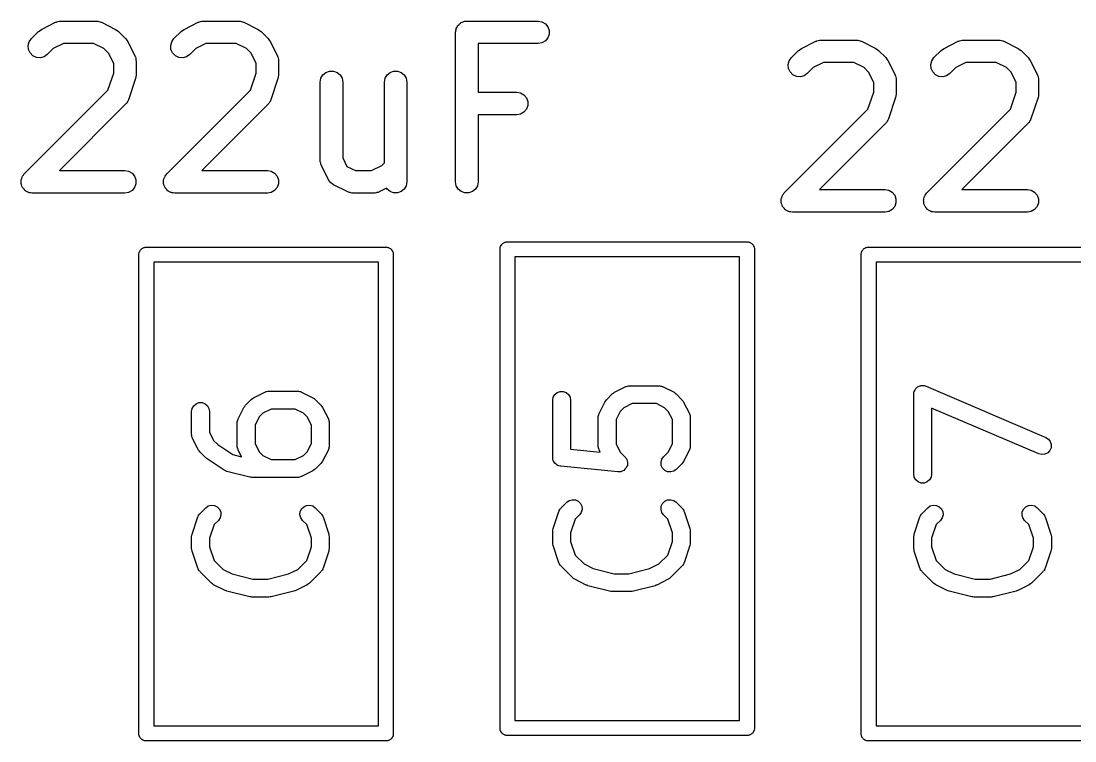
# Model space of a CAD drawing. Extents: x 51.7 to 146.1, y -97.1 to -36.3.
# Drawn here: x 116.73 to 123.77, y -75.69 to -70.88 of the extents above; entities that cross this region are included whole.
import ezdxf

# ---------------------------------------------------------------- set-up
doc = ezdxf.new("R2010")
doc.units = 0
doc.header["$MEASUREMENT"] = 0
doc.layers.add('BLACK', color=7, linetype='CONTINUOUS')

msp = doc.modelspace()

# ---------------------------------------------------------------- linework, layer by layer
at = {"layer": 'BLACK', "linetype": 'CONTINUOUS'}
for p, q in [((116.862, -70.9339), (116.957, -70.8863)), ((116.957, -70.8863), (116.962, -70.8851)), ((116.962, -70.8851), (116.965, -70.8829)), ((116.965, -70.8829), (116.974, -70.8814)), ((116.974, -70.8814), (116.982, -70.8789)), ((116.982, -70.8789), (116.987, -70.8791)), ((116.987, -70.8791), (116.991, -70.8784)), ((116.991, -70.8784), (117.229, -70.8784)), ((117.229, -70.8784), (117.233, -70.8791)), ((117.233, -70.8791), (117.238, -70.8789)), ((117.238, -70.8789), (117.246, -70.8814)), ((117.246, -70.8814), (117.255, -70.8829)), ((117.255, -70.8829), (117.258, -70.8851)), ((117.258, -70.8851), (117.263, -70.8863)), ((117.263, -70.8863), (117.358, -70.9339)), ((117.815, -70.9339), (117.91, -70.8863)), ((117.91, -70.8863), (117.914, -70.8851)), ((117.914, -70.8851), (117.918, -70.8829)), ((117.918, -70.8829), (117.926, -70.8814)), ((117.926, -70.8814), (117.935, -70.8789)), ((117.935, -70.8789), (117.939, -70.8791)), ((117.939, -70.8791), (117.943, -70.8784)), ((117.943, -70.8784), (118.181, -70.8784)), ((118.181, -70.8784), (118.186, -70.8791)), ((118.186, -70.8791), (118.19, -70.8789)), ((118.19, -70.8789), (118.198, -70.8814)), ((118.198, -70.8814), (118.207, -70.8829)), ((118.207, -70.8829), (118.211, -70.8851)), ((118.211, -70.8851), (118.215, -70.8863)), ((118.215, -70.8863), (118.31, -70.9339)), ((119.634, -70.9342), (119.635, -70.9277)), ((119.635, -70.9277), (119.638, -70.922)), ((119.638, -70.922), (119.64, -70.9159)), ((119.64, -70.9159), (119.645, -70.9109)), ((119.645, -70.9109), (119.648, -70.9052)), ((119.648, -70.9052), (119.653, -70.901)), ((119.653, -70.901), (119.657, -70.8959)), ((119.657, -70.8959), (119.663, -70.8926)), ((119.663, -70.8926), (119.668, -70.8884)), ((119.668, -70.8884), (119.674, -70.8862)), ((119.674, -70.8862), (119.68, -70.8829)), ((119.68, -70.8829), (119.686, -70.8818)), ((119.686, -70.8818), (119.692, -70.8795)), ((119.692, -70.8795), (119.699, -70.8795)), ((119.699, -70.8795), (119.705, -70.8784)), ((119.705, -70.8784), (120.181, -70.8784)), ((120.181, -70.8784), (120.207, -70.8829)), ((120.207, -70.8829), (120.23, -70.8959)), ((120.23, -70.8959), (120.246, -70.9159)), ((120.246, -70.9159), (120.255, -70.9404)), ((116.78, -71.0169), (116.795, -70.9956)), ((116.795, -70.9956), (116.843, -70.948)), ((116.843, -70.948), (116.853, -70.9411)), ((116.853, -70.9411), (116.862, -70.9339)), ((117.358, -70.9339), (117.368, -70.9411)), ((117.368, -70.9411), (117.377, -70.948)), ((117.377, -70.948), (117.425, -70.9956)), ((117.425, -70.9956), (117.432, -71.0054)), ((117.733, -71.0169), (117.747, -70.9956)), ((117.747, -70.9956), (117.795, -70.948)), ((117.795, -70.948), (117.805, -70.9411)), ((117.805, -70.9411), (117.815, -70.9339)), ((118.31, -70.9339), (118.32, -70.9411)), ((118.32, -70.9411), (118.33, -70.948)), ((118.33, -70.948), (118.377, -70.9956)), ((118.377, -70.9956), (118.384, -71.0054)), ((119.63, -70.9534), (119.631, -70.9469)), ((119.63, -71.9534), (119.63, -70.9534)), ((119.631, -70.9404), (119.634, -70.9342)), ((119.631, -70.9469), (119.631, -70.9404)), ((120.246, -70.9909), (120.23, -71.0108)), ((120.255, -70.9664), (120.246, -70.9909)), ((120.255, -70.9404), (120.255, -70.9664)), ((116.773, -71.0421), (116.78, -71.0169)), ((116.776, -71.068), (116.773, -71.0421)), ((116.787, -71.0916), (116.776, -71.068)), ((116.94, -71.0626), (116.901, -71.1017)), ((117.009, -71.0284), (116.94, -71.0626)), ((117.211, -71.0284), (117.009, -71.0284)), ((117.28, -71.0626), (117.211, -71.0284)), ((117.31, -71.093), (117.28, -71.0626)), ((117.432, -71.0054), (117.439, -71.0151)), ((117.439, -71.0151), (117.487, -71.1103)), ((117.726, -71.0421), (117.733, -71.0169)), ((117.728, -71.068), (117.726, -71.0421)), ((117.739, -71.0916), (117.728, -71.068)), ((117.893, -71.0626), (117.854, -71.1017)), ((117.961, -71.0284), (117.893, -71.0626)), ((118.164, -71.0284), (117.961, -71.0284)), ((118.232, -71.0626), (118.164, -71.0284)), ((118.263, -71.093), (118.232, -71.0626)), ((118.384, -71.0054), (118.391, -71.0151)), ((118.391, -71.0151), (118.439, -71.1103)), ((120.181, -71.0284), (119.78, -71.0284)), ((119.78, -71.0284), (119.78, -71.3546)), ((120.207, -71.0239), (120.181, -71.0284)), ((120.23, -71.0108), (120.207, -71.0239)), ((121.923, -71.075), (121.933, -71.0681)), ((121.933, -71.0681), (121.942, -71.0609)), ((121.942, -71.0609), (122.037, -71.0133)), ((122.037, -71.0133), (122.042, -71.0121)), ((122.042, -71.0121), (122.045, -71.0099)), ((122.045, -71.0099), (122.054, -71.0084)), ((122.054, -71.0084), (122.062, -71.0059)), ((122.062, -71.0059), (122.067, -71.0061)), ((122.067, -71.0061), (122.071, -71.0054)), ((122.071, -71.0054), (122.309, -71.0054)), ((122.309, -71.0054), (122.313, -71.0061)), ((122.313, -71.0061), (122.318, -71.0059)), ((122.318, -71.0059), (122.326, -71.0084)), ((122.326, -71.0084), (122.335, -71.0099)), ((122.335, -71.0099), (122.338, -71.0121)), ((122.338, -71.0121), (122.343, -71.0133)), ((122.343, -71.0133), (122.438, -71.0609)), ((122.438, -71.0609), (122.448, -71.0681)), ((122.448, -71.0681), (122.457, -71.075)), ((122.875, -71.075), (122.885, -71.0681)), ((122.885, -71.0681), (122.895, -71.0609)), ((122.895, -71.0609), (122.99, -71.0133)), ((122.99, -71.0133), (122.994, -71.0121)), ((122.994, -71.0121), (122.998, -71.0099)), ((122.998, -71.0099), (123.006, -71.0084)), ((123.006, -71.0084), (123.015, -71.0059)), ((123.015, -71.0059), (123.019, -71.0061)), ((123.019, -71.0061), (123.023, -71.0054)), ((123.023, -71.0054), (123.261, -71.0054)), ((123.261, -71.0054), (123.266, -71.0061)), ((123.266, -71.0061), (123.27, -71.0059)), ((123.27, -71.0059), (123.278, -71.0084)), ((123.278, -71.0084), (123.287, -71.0099)), ((123.287, -71.0099), (123.291, -71.0121)), ((123.291, -71.0121), (123.295, -71.0133)), ((123.295, -71.0133), (123.39, -71.0609)), ((123.39, -71.0609), (123.4, -71.0681)), ((123.4, -71.0681), (123.41, -71.075)), ((116.805, -71.1101), (116.787, -71.0916)), ((116.829, -71.1211), (116.805, -71.1101)), ((116.855, -71.1233), (116.829, -71.1211)), ((116.88, -71.1166), (116.855, -71.1233)), ((116.901, -71.1017), (116.88, -71.1166)), ((117.345, -71.1616), (117.31, -71.093)), ((117.487, -71.1103), (117.488, -71.1145)), ((117.488, -71.1145), (117.49, -71.1182)), ((117.49, -71.1182), (117.492, -71.1269)), ((117.492, -71.1269), (117.494, -71.1353)), ((117.494, -71.1353), (117.494, -71.1396)), ((117.758, -71.1101), (117.739, -71.0916)), ((117.781, -71.1211), (117.758, -71.1101)), ((117.807, -71.1233), (117.781, -71.1211)), ((117.832, -71.1166), (117.807, -71.1233)), ((117.854, -71.1017), (117.832, -71.1166)), ((118.297, -71.1616), (118.263, -71.093)), ((118.439, -71.1103), (118.44, -71.1145)), ((118.44, -71.1145), (118.442, -71.1182)), ((118.442, -71.1182), (118.444, -71.1269)), ((118.444, -71.1269), (118.446, -71.1353)), ((118.446, -71.1353), (118.446, -71.1396)), ((121.86, -71.1439), (121.875, -71.1226)), ((121.875, -71.1226), (121.923, -71.075)), ((122.457, -71.075), (122.505, -71.1226)), ((122.505, -71.1226), (122.512, -71.1324)), ((122.512, -71.1324), (122.519, -71.1421)), ((122.813, -71.1439), (122.827, -71.1226)), ((122.827, -71.1226), (122.875, -71.075)), ((123.41, -71.075), (123.457, -71.1226)), ((123.457, -71.1226), (123.464, -71.1324)), ((123.464, -71.1324), (123.471, -71.1421)), ((117.345, -71.2269), (117.345, -71.1616)), ((117.494, -71.1396), (117.495, -71.1439)), ((117.495, -71.1439), (117.495, -71.2391)), ((118.297, -71.2269), (118.297, -71.1616)), ((118.446, -71.1396), (118.447, -71.1439)), ((118.447, -71.1439), (118.447, -71.2391)), ((121.853, -71.1691), (121.86, -71.1439)), ((121.856, -71.195), (121.853, -71.1691)), ((121.867, -71.2186), (121.856, -71.195)), ((122.02, -71.1896), (121.981, -71.2287)), ((122.089, -71.1554), (122.02, -71.1896)), ((122.291, -71.1554), (122.089, -71.1554)), ((122.36, -71.1896), (122.291, -71.1554)), ((122.39, -71.22), (122.36, -71.1896)), ((122.519, -71.1421), (122.567, -71.2373)), ((122.806, -71.1691), (122.813, -71.1439)), ((122.808, -71.195), (122.806, -71.1691)), ((122.819, -71.2186), (122.808, -71.195)), ((122.973, -71.1896), (122.934, -71.2287)), ((123.041, -71.1554), (122.973, -71.1896)), ((123.244, -71.1554), (123.041, -71.1554)), ((123.312, -71.1896), (123.244, -71.1554)), ((123.343, -71.22), (123.312, -71.1896)), ((123.471, -71.1421), (123.519, -71.2373)), ((117.306, -71.3414), (117.345, -71.2269)), ((117.491, -71.2628), (117.443, -71.4057)), ((117.492, -71.2509), (117.491, -71.2628)), ((117.495, -71.2391), (117.492, -71.2509)), ((118.259, -71.3414), (118.297, -71.2269)), ((118.443, -71.2628), (118.395, -71.4057)), ((118.445, -71.2509), (118.443, -71.2628)), ((118.447, -71.2391), (118.445, -71.2509)), ((118.726, -71.2867), (118.73, -71.2611)), ((118.73, -71.2611), (118.743, -71.2385)), ((118.743, -71.2385), (118.763, -71.2218)), ((118.763, -71.2218), (118.787, -71.2129)), ((118.787, -71.2129), (118.814, -71.2129)), ((118.814, -71.2129), (118.838, -71.2218)), ((118.838, -71.2218), (118.858, -71.2385)), ((118.858, -71.2385), (118.871, -71.2611)), ((118.871, -71.2611), (118.876, -71.2867)), ((119.154, -71.2867), (119.159, -71.2611)), ((119.159, -71.2611), (119.172, -71.2385)), ((119.172, -71.2385), (119.192, -71.2218)), ((119.192, -71.2218), (119.216, -71.2129)), ((119.216, -71.2129), (119.242, -71.2129)), ((119.242, -71.2129), (119.267, -71.2218)), ((119.267, -71.2218), (119.287, -71.2385)), ((119.287, -71.2385), (119.3, -71.2611)), ((119.3, -71.2611), (119.304, -71.2867)), ((121.885, -71.2371), (121.867, -71.2186)), ((121.909, -71.2481), (121.885, -71.2371)), ((121.935, -71.2503), (121.909, -71.2481)), ((121.96, -71.2436), (121.935, -71.2503)), ((121.981, -71.2287), (121.96, -71.2436)), ((122.425, -71.2886), (122.39, -71.22)), ((122.567, -71.2373), (122.568, -71.2415)), ((122.568, -71.2415), (122.57, -71.2452)), ((122.57, -71.2452), (122.572, -71.2539)), ((122.572, -71.2539), (122.574, -71.2623)), ((122.574, -71.2623), (122.574, -71.2666)), ((122.574, -71.2666), (122.575, -71.2709)), ((122.575, -71.2709), (122.575, -71.3661)), ((122.838, -71.2371), (122.819, -71.2186)), ((122.861, -71.2481), (122.838, -71.2371)), ((122.887, -71.2503), (122.861, -71.2481)), ((122.912, -71.2436), (122.887, -71.2503)), ((122.934, -71.2287), (122.912, -71.2436)), ((123.377, -71.2886), (123.343, -71.22)), ((123.519, -71.2373), (123.52, -71.2415)), ((123.52, -71.2415), (123.522, -71.2452)), ((123.522, -71.2452), (123.524, -71.2539)), ((123.524, -71.2539), (123.526, -71.2623)), ((123.526, -71.2623), (123.526, -71.2666)), ((123.526, -71.2666), (123.527, -71.2709)), ((123.527, -71.2709), (123.527, -71.3661)), ((116.747, -71.9003), (117.306, -71.3414)), ((117.7, -71.9003), (118.259, -71.3414)), ((118.726, -71.8105), (118.726, -71.2867)), ((118.876, -71.2867), (118.876, -71.7928)), ((119.154, -71.8271), (119.154, -71.2867)), ((119.304, -71.2867), (119.304, -71.9534)), ((122.425, -71.3539), (122.425, -71.2886)), ((123.377, -71.3539), (123.377, -71.2886)), ((117.435, -71.4208), (117.431, -71.4286)), ((117.44, -71.4136), (117.435, -71.4208)), ((117.441, -71.4095), (117.44, -71.4136)), ((117.443, -71.4057), (117.441, -71.4095)), ((118.387, -71.4208), (118.383, -71.4286)), ((118.392, -71.4136), (118.387, -71.4208)), ((118.393, -71.4095), (118.392, -71.4136)), ((118.395, -71.4057), (118.393, -71.4095)), ((119.78, -71.3546), (120.039, -71.3546)), ((120.039, -71.3546), (120.064, -71.3591)), ((120.064, -71.3591), (120.087, -71.3721)), ((120.087, -71.3721), (120.104, -71.3921)), ((120.104, -71.3921), (120.112, -71.4165)), ((120.112, -71.4165), (120.112, -71.4426)), ((122.386, -71.4684), (122.425, -71.3539)), ((122.571, -71.3898), (122.523, -71.5327)), ((122.572, -71.3779), (122.571, -71.3898)), ((122.575, -71.3661), (122.572, -71.3779)), ((123.339, -71.4684), (123.377, -71.3539)), ((123.523, -71.3898), (123.475, -71.5327)), ((123.525, -71.3779), (123.523, -71.3898)), ((123.527, -71.3661), (123.525, -71.3779)), ((117.425, -71.435), (116.982, -71.8784)), ((117.427, -71.4314), (117.425, -71.435)), ((117.431, -71.4286), (117.427, -71.4314)), ((118.377, -71.435), (117.934, -71.8784)), ((118.38, -71.4314), (118.377, -71.435)), ((118.383, -71.4286), (118.38, -71.4314)), ((120.087, -71.487), (120.064, -71.5)), ((120.104, -71.4671), (120.087, -71.487)), ((120.112, -71.4426), (120.104, -71.4671)), ((121.827, -72.0273), (122.386, -71.4684)), ((122.78, -72.0273), (123.339, -71.4684)), ((120.039, -71.5046), (119.78, -71.5046)), ((119.78, -71.5046), (119.78, -71.9534)), ((120.064, -71.5), (120.039, -71.5046)), ((122.507, -71.5584), (122.505, -71.562)), ((122.511, -71.5556), (122.507, -71.5584)), ((122.515, -71.5478), (122.511, -71.5556)), ((122.52, -71.5406), (122.515, -71.5478)), ((122.521, -71.5365), (122.52, -71.5406)), ((122.523, -71.5327), (122.521, -71.5365)), ((123.46, -71.5584), (123.457, -71.562)), ((123.463, -71.5556), (123.46, -71.5584)), ((123.467, -71.5478), (123.463, -71.5556)), ((123.472, -71.5406), (123.467, -71.5478)), ((123.473, -71.5365), (123.472, -71.5406)), ((123.475, -71.5327), (123.473, -71.5365)), ((122.505, -71.562), (122.062, -72.0054)), ((123.457, -71.562), (123.014, -72.0054)), ((118.726, -71.8148), (118.726, -71.8105)), ((118.726, -71.8191), (118.726, -71.8148)), ((118.729, -71.8275), (118.726, -71.8191)), ((118.73, -71.8362), (118.729, -71.8275)), ((118.732, -71.8399), (118.73, -71.8362)), ((118.733, -71.8441), (118.732, -71.8399)), ((118.876, -71.7928), (118.904, -71.8499)), ((119.137, -71.8441), (119.154, -71.8271)), ((116.736, -71.9159), (116.742, -71.9084)), ((116.742, -71.9084), (116.747, -71.9003)), ((116.982, -71.8784), (117.42, -71.8784)), ((117.42, -71.8784), (117.445, -71.8829)), ((117.445, -71.8829), (117.468, -71.8959)), ((117.468, -71.8959), (117.485, -71.9159)), ((117.688, -71.9159), (117.694, -71.9084)), ((117.694, -71.9084), (117.7, -71.9003)), ((117.934, -71.8784), (118.372, -71.8784)), ((118.372, -71.8784), (118.398, -71.8829)), ((118.398, -71.8829), (118.42, -71.8959)), ((118.42, -71.8959), (118.437, -71.9159)), ((118.781, -71.9393), (118.733, -71.8441)), ((118.904, -71.8499), (118.961, -71.8784)), ((118.961, -71.8784), (119.069, -71.8784)), ((119.069, -71.8784), (119.137, -71.8441)), ((116.726, -71.9468), (116.727, -71.9437)), ((116.727, -71.9566), (116.726, -71.9468)), ((116.727, -71.9404), (116.73, -71.9311)), ((116.727, -71.9437), (116.727, -71.9404)), ((116.727, -71.9664), (116.727, -71.9566)), ((116.728, -71.9695), (116.727, -71.9664)), ((116.728, -71.9728), (116.728, -71.9695)), ((116.732, -71.9817), (116.728, -71.9728)), ((116.73, -71.9311), (116.733, -71.9217)), ((116.736, -71.9909), (116.732, -71.9817)), ((116.733, -71.9217), (116.734, -71.919)), ((116.734, -71.919), (116.736, -71.9159)), ((117.485, -71.9159), (117.493, -71.9404)), ((117.493, -71.9664), (117.485, -71.9909)), ((117.493, -71.9404), (117.493, -71.9664)), ((117.678, -71.9468), (117.679, -71.9437)), ((117.679, -71.9566), (117.678, -71.9468)), ((117.679, -71.9404), (117.682, -71.9311)), ((117.679, -71.9437), (117.679, -71.9404)), ((117.679, -71.9664), (117.679, -71.9566)), ((117.68, -71.9695), (117.679, -71.9664)), ((117.68, -71.9728), (117.68, -71.9695)), ((117.685, -71.9817), (117.68, -71.9728)), ((117.682, -71.9311), (117.685, -71.9217)), ((117.685, -71.9217), (117.687, -71.919)), ((117.688, -71.9909), (117.685, -71.9817)), ((117.687, -71.919), (117.688, -71.9159)), ((118.437, -71.9159), (118.446, -71.9404)), ((118.446, -71.9664), (118.437, -71.9909)), ((118.446, -71.9404), (118.446, -71.9664)), ((118.788, -71.9481), (118.781, -71.9393)), ((118.794, -71.9573), (118.788, -71.9481)), ((118.795, -71.9586), (118.794, -71.9573)), ((118.797, -71.9602), (118.795, -71.9586)), ((118.806, -71.9663), (118.797, -71.9602)), ((118.815, -71.9728), (118.806, -71.9663)), ((118.91, -72.0205), (118.815, -71.9728)), ((119.3, -71.979), (119.287, -72.0016)), ((119.304, -71.9534), (119.3, -71.979)), ((119.635, -71.979), (119.63, -71.9534)), ((119.648, -72.0016), (119.635, -71.979)), ((119.776, -71.979), (119.763, -72.0016)), ((119.78, -71.9534), (119.776, -71.979)), ((116.738, -71.9934), (116.736, -71.9909)), ((116.739, -71.9964), (116.738, -71.9934)), ((116.746, -72.0033), (116.739, -71.9964)), ((116.752, -72.0108), (116.746, -72.0033)), ((116.755, -72.0125), (116.752, -72.0108)), ((116.758, -72.0148), (116.755, -72.0125)), ((116.766, -72.019), (116.758, -72.0148)), ((116.775, -72.0239), (116.766, -72.019)), ((116.778, -72.0244), (116.775, -72.0239)), ((116.781, -72.0258), (116.778, -72.0244)), ((116.791, -72.0267), (116.781, -72.0258)), ((116.801, -72.0284), (116.791, -72.0267)), ((117.42, -72.0284), (116.801, -72.0284)), ((117.445, -72.0239), (117.42, -72.0284)), ((117.468, -72.0108), (117.445, -72.0239)), ((117.485, -71.9909), (117.468, -72.0108)), ((117.69, -71.9934), (117.688, -71.9909)), ((117.691, -71.9964), (117.69, -71.9934)), ((117.698, -72.0033), (117.691, -71.9964)), ((117.705, -72.0108), (117.698, -72.0033)), ((117.708, -72.0125), (117.705, -72.0108)), ((117.71, -72.0148), (117.708, -72.0125)), ((117.719, -72.019), (117.71, -72.0148)), ((117.727, -72.0239), (117.719, -72.019)), ((117.731, -72.0244), (117.727, -72.0239)), ((117.733, -72.0258), (117.731, -72.0244)), ((117.743, -72.0267), (117.733, -72.0258)), ((117.753, -72.0284), (117.743, -72.0267)), ((118.372, -72.0284), (117.753, -72.0284)), ((118.398, -72.0239), (118.372, -72.0284)), ((118.42, -72.0108), (118.398, -72.0239)), ((118.437, -71.9909), (118.42, -72.0108)), ((118.914, -72.0217), (118.91, -72.0205)), ((118.918, -72.0239), (118.914, -72.0217)), ((118.926, -72.0254), (118.918, -72.0239)), ((118.935, -72.0279), (118.926, -72.0254)), ((118.939, -72.0276), (118.935, -72.0279)), ((118.943, -72.0284), (118.939, -72.0276)), ((119.086, -72.0284), (118.943, -72.0284)), ((119.09, -72.0276), (119.086, -72.0284)), ((119.095, -72.0279), (119.09, -72.0276)), ((119.103, -72.0254), (119.095, -72.0279)), ((119.112, -72.0239), (119.103, -72.0254)), ((119.116, -72.0217), (119.112, -72.0239)), ((119.12, -72.0205), (119.116, -72.0217)), ((119.168, -71.9961), (119.12, -72.0205)), ((119.172, -72.0016), (119.168, -71.9961)), ((119.192, -72.0183), (119.172, -72.0016)), ((119.216, -72.0272), (119.192, -72.0183)), ((119.242, -72.0272), (119.216, -72.0272)), ((119.267, -72.0183), (119.242, -72.0272)), ((119.287, -72.0016), (119.267, -72.0183)), ((119.668, -72.0183), (119.648, -72.0016)), ((119.692, -72.0272), (119.668, -72.0183)), ((119.718, -72.0272), (119.692, -72.0272)), ((119.743, -72.0183), (119.718, -72.0272)), ((119.763, -72.0016), (119.743, -72.0183)), ((121.81, -72.0581), (121.813, -72.0487)), ((121.813, -72.0487), (121.814, -72.046)), ((121.814, -72.046), (121.816, -72.0429)), ((121.816, -72.0429), (121.822, -72.0354)), ((121.822, -72.0354), (121.827, -72.0273)), ((122.062, -72.0054), (122.5, -72.0054)), ((122.5, -72.0054), (122.525, -72.0099)), ((122.525, -72.0099), (122.548, -72.0229)), ((122.548, -72.0229), (122.565, -72.0429)), ((122.565, -72.0429), (122.573, -72.0674)), ((122.762, -72.0581), (122.765, -72.0487)), ((122.765, -72.0487), (122.767, -72.046)), ((122.767, -72.046), (122.768, -72.0429)), ((122.768, -72.0429), (122.774, -72.0354)), ((122.774, -72.0354), (122.78, -72.0273)), ((123.014, -72.0054), (123.452, -72.0054)), ((123.452, -72.0054), (123.478, -72.0099)), ((123.478, -72.0099), (123.5, -72.0229)), ((123.5, -72.0229), (123.517, -72.0429)), ((123.517, -72.0429), (123.526, -72.0674)), ((121.806, -72.0738), (121.807, -72.0707)), ((121.807, -72.0836), (121.806, -72.0738)), ((121.807, -72.0674), (121.81, -72.0581)), ((121.807, -72.0707), (121.807, -72.0674)), ((121.807, -72.0934), (121.807, -72.0836)), ((121.808, -72.0965), (121.807, -72.0934)), ((121.808, -72.0998), (121.808, -72.0965)), ((121.812, -72.1087), (121.808, -72.0998)), ((121.816, -72.1179), (121.812, -72.1087)), ((121.818, -72.1204), (121.816, -72.1179)), ((121.819, -72.1234), (121.818, -72.1204)), ((121.826, -72.1303), (121.819, -72.1234)), ((122.565, -72.1179), (122.548, -72.1378)), ((122.573, -72.0934), (122.565, -72.1179)), ((122.573, -72.0674), (122.573, -72.0934)), ((122.758, -72.0738), (122.759, -72.0707)), ((122.759, -72.0836), (122.758, -72.0738)), ((122.759, -72.0674), (122.762, -72.0581)), ((122.759, -72.0707), (122.759, -72.0674)), ((122.759, -72.0934), (122.759, -72.0836)), ((122.76, -72.0965), (122.759, -72.0934)), ((122.76, -72.0998), (122.76, -72.0965)), ((122.765, -72.1087), (122.76, -72.0998)), ((122.768, -72.1179), (122.765, -72.1087)), ((122.77, -72.1204), (122.768, -72.1179)), ((122.771, -72.1234), (122.77, -72.1204)), ((122.778, -72.1303), (122.771, -72.1234)), ((123.517, -72.1179), (123.5, -72.1378)), ((123.526, -72.0934), (123.517, -72.1179)), ((123.526, -72.0674), (123.526, -72.0934)), ((121.832, -72.1378), (121.826, -72.1303)), ((121.835, -72.1395), (121.832, -72.1378)), ((121.838, -72.1418), (121.835, -72.1395)), ((121.846, -72.146), (121.838, -72.1418)), ((121.855, -72.1509), (121.846, -72.146)), ((121.858, -72.1514), (121.855, -72.1509)), ((121.861, -72.1528), (121.858, -72.1514)), ((121.871, -72.1537), (121.861, -72.1528)), ((121.881, -72.1554), (121.871, -72.1537)), ((122.5, -72.1554), (121.881, -72.1554)), ((122.525, -72.1509), (122.5, -72.1554)), ((122.548, -72.1378), (122.525, -72.1509)), ((122.785, -72.1378), (122.778, -72.1303)), ((122.788, -72.1395), (122.785, -72.1378)), ((122.79, -72.1418), (122.788, -72.1395)), ((122.799, -72.146), (122.79, -72.1418)), ((122.807, -72.1509), (122.799, -72.146)), ((122.811, -72.1514), (122.807, -72.1509)), ((122.813, -72.1528), (122.811, -72.1514)), ((122.823, -72.1537), (122.813, -72.1528)), ((122.833, -72.1554), (122.823, -72.1537)), ((123.452, -72.1554), (122.833, -72.1554)), ((123.478, -72.1509), (123.452, -72.1554)), ((123.5, -72.1378), (123.478, -72.1509)), ((117.525, -72.4084), (117.529, -72.4055)), ((117.529, -72.4055), (117.531, -72.4021)), ((117.531, -72.4021), (117.535, -72.3999)), ((117.535, -72.3999), (117.539, -72.397)), ((117.539, -72.397), (117.543, -72.3955)), ((117.543, -72.3955), (117.547, -72.3933)), ((117.547, -72.3933), (117.551, -72.3925)), ((117.551, -72.3925), (117.555, -72.391)), ((117.555, -72.391), (119.173, -72.391)), ((119.173, -72.391), (119.177, -72.3925)), ((119.177, -72.3925), (119.181, -72.3933)), ((119.181, -72.3933), (119.185, -72.3955)), ((119.185, -72.3955), (119.189, -72.397)), ((119.189, -72.397), (119.193, -72.3999)), ((119.193, -72.3999), (119.197, -72.4021)), ((119.197, -72.4021), (119.199, -72.4055)), ((119.199, -72.4055), (119.203, -72.4084)), ((119.927, -72.3957), (119.929, -72.3915)), ((119.927, -72.4133), (119.927, -72.3957)), ((119.929, -72.3871), (119.932, -72.3833)), ((119.929, -72.3915), (119.929, -72.3871)), ((119.932, -72.3833), (119.933, -72.3791)), ((119.933, -72.3791), (119.936, -72.3757)), ((119.936, -72.3757), (119.938, -72.3719)), ((119.938, -72.3719), (119.942, -72.369)), ((119.942, -72.369), (119.944, -72.3656)), ((119.944, -72.3656), (119.948, -72.3634)), ((119.948, -72.3634), (119.952, -72.3605)), ((119.952, -72.3605), (119.956, -72.359)), ((119.956, -72.359), (119.96, -72.3568)), ((119.96, -72.3568), (119.964, -72.356)), ((119.964, -72.356), (119.968, -72.3545)), ((119.968, -72.3545), (121.586, -72.3545)), ((121.586, -72.3545), (121.59, -72.356)), ((121.59, -72.356), (121.594, -72.3568)), ((121.594, -72.3568), (121.598, -72.359)), ((121.598, -72.359), (121.602, -72.3605)), ((121.602, -72.3605), (121.606, -72.3634)), ((121.606, -72.3634), (121.61, -72.3656)), ((121.61, -72.3656), (121.612, -72.369)), ((121.612, -72.369), (121.616, -72.3719)), ((121.616, -72.3719), (121.618, -72.3757)), ((121.618, -72.3757), (121.621, -72.3791)), ((121.621, -72.3791), (121.622, -72.3833)), ((121.622, -72.3833), (121.625, -72.3871)), ((121.625, -72.3871), (121.625, -72.3915)), ((121.625, -72.3915), (121.627, -72.3957)), ((121.627, -72.3957), (121.627, -75.6133)), ((122.351, -72.4084), (122.355, -72.4055)), ((122.355, -72.4055), (122.357, -72.4021)), ((122.357, -72.4021), (122.361, -72.3999)), ((122.361, -72.3999), (122.365, -72.397)), ((122.365, -72.397), (122.369, -72.3955)), ((122.369, -72.3955), (122.373, -72.3933)), ((122.373, -72.3933), (122.377, -72.3925)), ((122.377, -72.3925), (122.381, -72.391)), ((122.381, -72.391), (123.999, -72.391)), ((117.514, -72.4322), (117.516, -72.428)), ((117.514, -72.4498), (117.514, -72.4322)), ((117.514, -75.6322), (117.514, -72.4498)), ((117.514, -72.4498), (117.514, -72.4498)), ((117.516, -72.4236), (117.519, -72.4198)), ((117.516, -72.428), (117.516, -72.4236)), ((117.519, -72.4198), (117.52, -72.4156)), ((117.52, -72.4156), (117.523, -72.4122)), ((117.523, -72.4122), (117.525, -72.4084)), ((119.203, -72.4084), (119.205, -72.4122)), ((119.205, -72.4122), (119.208, -72.4156)), ((119.208, -72.4156), (119.209, -72.4198)), ((119.209, -72.4198), (119.212, -72.4236)), ((119.212, -72.4236), (119.212, -72.428)), ((119.212, -72.428), (119.214, -72.4322)), ((119.214, -72.4322), (119.214, -75.6498)), ((119.927, -75.5957), (119.927, -72.4133)), ((119.927, -72.4133), (119.927, -72.4133)), ((120.027, -72.4545), (120.027, -75.5545)), ((121.527, -72.4545), (120.027, -72.4545)), ((121.527, -75.5545), (121.527, -72.4545)), ((122.34, -72.4322), (122.342, -72.428)), ((122.34, -72.4498), (122.34, -72.4322)), ((122.34, -75.6322), (122.34, -72.4498)), ((122.34, -72.4498), (122.34, -72.4498)), ((122.342, -72.4236), (122.345, -72.4198)), ((122.342, -72.428), (122.342, -72.4236)), ((122.345, -72.4198), (122.346, -72.4156)), ((122.346, -72.4156), (122.349, -72.4122)), ((122.349, -72.4122), (122.351, -72.4084)), ((117.614, -72.491), (117.614, -75.591)), ((119.114, -72.491), (117.614, -72.491)), ((119.114, -75.591), (119.114, -72.491)), ((122.44, -72.491), (122.44, -75.591)), ((123.94, -72.491), (122.44, -72.491)), ((120.693, -73.3604), (120.769, -73.3223)), ((120.769, -73.3223), (120.773, -73.3213)), ((120.773, -73.3213), (120.776, -73.3195)), ((120.776, -73.3195), (120.782, -73.3183)), ((120.782, -73.3183), (120.789, -73.3163)), ((120.789, -73.3163), (120.793, -73.3165)), ((120.793, -73.3165), (120.796, -73.3159)), ((120.796, -73.3159), (120.987, -73.3159)), ((120.987, -73.3159), (120.99, -73.3165)), ((120.99, -73.3165), (120.993, -73.3163)), ((120.993, -73.3163), (121, -73.3183)), ((121, -73.3183), (121.007, -73.3195)), ((121.007, -73.3195), (121.01, -73.3213)), ((121.01, -73.3213), (121.013, -73.3223)), ((121.013, -73.3223), (121.09, -73.3604)), ((122.719, -73.3247), (122.722, -73.3224)), ((122.722, -73.3224), (122.728, -73.32)), ((122.728, -73.32), (122.735, -73.3169)), ((122.735, -73.3169), (122.738, -73.3165)), ((122.738, -73.3165), (122.741, -73.3152)), ((122.741, -73.3152), (122.748, -73.3152)), ((122.748, -73.3152), (122.755, -73.3144)), ((122.755, -73.3144), (122.759, -73.3152)), ((122.759, -73.3152), (122.762, -73.3152)), ((122.762, -73.3152), (122.769, -73.3176)), ((122.769, -73.3176), (122.776, -73.3192)), ((122.776, -73.3192), (123.576, -73.662)), ((118.28, -73.3969), (118.356, -73.3588)), ((118.356, -73.3588), (118.36, -73.3578)), ((118.36, -73.3578), (118.363, -73.356)), ((118.363, -73.356), (118.369, -73.3548)), ((118.369, -73.3548), (118.376, -73.3528)), ((118.376, -73.3528), (118.38, -73.353)), ((118.38, -73.353), (118.383, -73.3524)), ((118.383, -73.3524), (118.574, -73.3524)), ((118.574, -73.3524), (118.577, -73.353)), ((118.577, -73.353), (118.58, -73.3528)), ((118.58, -73.3528), (118.587, -73.3548)), ((118.587, -73.3548), (118.594, -73.356)), ((118.594, -73.356), (118.597, -73.3578)), ((118.597, -73.3578), (118.6, -73.3588)), ((118.6, -73.3588), (118.677, -73.3969)), ((120.283, -73.3935), (120.293, -73.3755)), ((120.293, -73.3755), (120.309, -73.3621)), ((120.309, -73.3621), (120.328, -73.3549)), ((120.328, -73.3549), (120.349, -73.3549)), ((120.349, -73.3549), (120.369, -73.3621)), ((120.369, -73.3621), (120.385, -73.3755)), ((120.385, -73.3755), (120.395, -73.3935)), ((120.639, -73.4097), (120.677, -73.3716)), ((120.677, -73.3716), (120.685, -73.3661)), ((120.685, -73.3661), (120.693, -73.3604)), ((121.09, -73.3604), (121.097, -73.3661)), ((121.097, -73.3661), (121.105, -73.3716)), ((121.105, -73.3716), (121.143, -73.4097)), ((122.692, -73.3743), (122.693, -73.3675)), ((122.692, -73.9077), (122.692, -73.3743)), ((122.693, -73.3606), (122.695, -73.3573)), ((122.693, -73.3675), (122.693, -73.3606)), ((122.695, -73.3573), (122.696, -73.3538)), ((122.696, -73.3538), (122.699, -73.3478)), ((122.699, -73.3478), (122.702, -73.3415)), ((122.702, -73.3415), (122.704, -73.3389)), ((122.704, -73.3389), (122.706, -73.3358)), ((122.706, -73.3358), (122.711, -73.3313)), ((122.711, -73.3313), (122.716, -73.3263)), ((122.716, -73.3263), (122.719, -73.3247)), ((117.87, -73.4681), (117.88, -73.4501)), ((117.88, -73.4501), (117.896, -73.4367)), ((117.896, -73.4367), (117.915, -73.4295)), ((117.915, -73.4295), (117.936, -73.4295)), ((117.936, -73.4295), (117.956, -73.4367)), ((117.956, -73.4367), (117.972, -73.4501)), ((117.972, -73.4501), (117.982, -73.4681)), ((118.177, -73.538), (118.215, -73.4618)), ((118.215, -73.4618), (118.221, -73.4541)), ((118.221, -73.4541), (118.226, -73.4462)), ((118.226, -73.4462), (118.264, -73.4081)), ((118.264, -73.4081), (118.272, -73.4026)), ((118.272, -73.4026), (118.28, -73.3969)), ((118.677, -73.3969), (118.684, -73.4026)), ((118.684, -73.4026), (118.692, -73.4081)), ((118.692, -73.4081), (118.73, -73.4462)), ((118.73, -73.4462), (118.736, -73.4541)), ((118.736, -73.4541), (118.741, -73.4618)), ((118.741, -73.4618), (118.78, -73.538)), ((120.279, -73.414), (120.283, -73.3935)), ((120.279, -73.795), (120.279, -73.414)), ((120.395, -73.3935), (120.399, -73.414)), ((120.399, -73.414), (120.399, -73.7407)), ((120.59, -73.5015), (120.628, -73.4253)), ((120.628, -73.4253), (120.634, -73.4176)), ((120.634, -73.4176), (120.639, -73.4097)), ((120.755, -73.4633), (120.731, -73.4877)), ((120.81, -73.4359), (120.755, -73.4633)), ((120.972, -73.4359), (120.81, -73.4359)), ((121.027, -73.4633), (120.972, -73.4359)), ((121.051, -73.4877), (121.027, -73.4633)), ((121.143, -73.4097), (121.149, -73.4176)), ((121.149, -73.4176), (121.154, -73.4253)), ((121.154, -73.4253), (121.193, -73.5015)), ((117.866, -73.4886), (117.87, -73.4681)), ((117.866, -73.641), (117.866, -73.4886)), ((117.982, -73.4681), (117.986, -73.4886)), ((117.986, -73.4886), (117.986, -73.6268)), ((118.318, -73.5242), (118.291, -73.579)), ((118.342, -73.4998), (118.318, -73.5242)), ((118.397, -73.4724), (118.342, -73.4998)), ((118.559, -73.4724), (118.397, -73.4724)), ((118.614, -73.4998), (118.559, -73.4724)), ((118.638, -73.5242), (118.614, -73.4998)), ((118.666, -73.579), (118.638, -73.5242)), ((120.584, -73.5214), (120.586, -73.5147)), ((120.584, -73.5249), (120.584, -73.5214)), ((120.584, -73.5283), (120.584, -73.5249)), ((120.584, -73.7188), (120.584, -73.5283)), ((120.586, -73.5147), (120.587, -73.5078)), ((120.587, -73.5078), (120.589, -73.5048)), ((120.589, -73.5048), (120.59, -73.5015)), ((120.731, -73.4877), (120.704, -73.5425)), ((121.079, -73.5425), (121.051, -73.4877)), ((121.193, -73.5015), (121.194, -73.5048)), ((121.194, -73.5048), (121.195, -73.5078)), ((121.195, -73.5078), (121.197, -73.5147)), ((121.197, -73.5147), (121.199, -73.5214)), ((121.199, -73.5214), (121.198, -73.5249)), ((121.198, -73.5249), (121.199, -73.5283)), ((121.199, -73.5283), (121.199, -73.7188)), ((123.528, -73.7723), (122.812, -73.4653)), ((122.812, -73.4653), (122.812, -73.9077)), ((118.171, -73.5579), (118.173, -73.5512)), ((118.171, -73.5614), (118.171, -73.5579)), ((118.171, -73.5648), (118.171, -73.5614)), ((118.171, -73.7172), (118.171, -73.5648)), ((118.173, -73.5512), (118.174, -73.5443)), ((118.174, -73.5443), (118.176, -73.5413)), ((118.176, -73.5413), (118.177, -73.538)), ((118.291, -73.579), (118.291, -73.703)), ((118.666, -73.703), (118.666, -73.579)), ((118.78, -73.538), (118.781, -73.5413)), ((118.781, -73.5413), (118.782, -73.5443)), ((118.782, -73.5443), (118.784, -73.5512)), ((118.784, -73.5512), (118.786, -73.5579)), ((118.786, -73.5579), (118.785, -73.5614)), ((118.785, -73.5614), (118.786, -73.5648)), ((118.786, -73.5648), (118.786, -73.7172)), ((120.704, -73.5425), (120.704, -73.7046)), ((121.079, -73.7046), (121.079, -73.5425)), ((117.867, -73.6444), (117.866, -73.641)), ((117.866, -73.6479), (117.867, -73.6444)), ((117.868, -73.6546), (117.866, -73.6479)), ((117.87, -73.6615), (117.868, -73.6546)), ((117.871, -73.6645), (117.87, -73.6615)), ((117.872, -73.6678), (117.871, -73.6645)), ((117.91, -73.744), (117.872, -73.6678)), ((117.986, -73.6268), (118.013, -73.6816)), ((123.576, -73.662), (123.593, -73.6735)), ((123.593, -73.6735), (123.605, -73.6901)), ((117.916, -73.7517), (117.91, -73.744)), ((118.013, -73.6816), (118.04, -73.7087)), ((118.04, -73.7087), (118.141, -73.7758)), ((118.171, -73.7206), (118.171, -73.7172)), ((118.171, -73.724), (118.171, -73.7206)), ((118.173, -73.7308), (118.171, -73.724)), ((118.174, -73.7377), (118.173, -73.7308)), ((118.176, -73.7407), (118.174, -73.7377)), ((118.177, -73.744), (118.176, -73.7407)), ((118.2, -73.7906), (118.177, -73.744)), ((118.291, -73.703), (118.318, -73.7578)), ((118.638, -73.7578), (118.666, -73.703)), ((118.78, -73.744), (118.741, -73.8202)), ((118.781, -73.7407), (118.78, -73.744)), ((118.782, -73.7377), (118.781, -73.7407)), ((118.784, -73.7308), (118.782, -73.7377)), ((118.786, -73.724), (118.784, -73.7308)), ((118.786, -73.7172), (118.785, -73.7206)), ((118.785, -73.7206), (118.786, -73.724)), ((120.399, -73.7407), (120.597, -73.7605)), ((120.584, -73.7222), (120.584, -73.7188)), ((120.584, -73.7256), (120.584, -73.7222)), ((120.586, -73.7324), (120.584, -73.7256)), ((120.587, -73.7393), (120.586, -73.7324)), ((120.589, -73.7423), (120.587, -73.7393)), ((120.59, -73.7456), (120.589, -73.7423)), ((120.704, -73.7046), (120.731, -73.7594)), ((121.051, -73.7594), (121.079, -73.7046)), ((121.194, -73.7423), (121.193, -73.7456)), ((121.195, -73.7393), (121.194, -73.7423)), ((121.197, -73.7324), (121.195, -73.7393)), ((121.199, -73.7256), (121.197, -73.7324)), ((121.199, -73.7188), (121.198, -73.7222)), ((121.198, -73.7222), (121.199, -73.7256)), ((123.61, -73.7309), (123.602, -73.75)), ((123.605, -73.6901), (123.611, -73.7101)), ((123.611, -73.7101), (123.61, -73.7309)), ((117.922, -73.7596), (117.916, -73.7517)), ((117.96, -73.7977), (117.922, -73.7596)), ((117.965, -73.8011), (117.96, -73.7977)), ((117.969, -73.8052), (117.965, -73.8011)), ((118.083, -73.8814), (117.969, -73.8052)), ((118.141, -73.7758), (118.2, -73.7906)), ((118.318, -73.7578), (118.342, -73.7822)), ((118.342, -73.7822), (118.397, -73.8096)), ((118.397, -73.8096), (118.559, -73.8096)), ((118.559, -73.8096), (118.614, -73.7822)), ((118.614, -73.7822), (118.638, -73.7578)), ((120.279, -73.7972), (120.279, -73.795)), ((120.279, -73.7995), (120.279, -73.7972)), ((120.281, -73.8074), (120.279, -73.7995)), ((120.283, -73.8155), (120.281, -73.8074)), ((120.284, -73.8175), (120.283, -73.8155)), ((120.597, -73.7605), (120.59, -73.7456)), ((120.731, -73.7594), (120.762, -73.7906)), ((120.762, -73.7906), (120.762, -73.791)), ((120.762, -73.791), (120.763, -73.7912)), ((120.763, -73.7912), (120.768, -73.7995)), ((120.768, -73.7995), (120.774, -73.8077)), ((120.774, -73.8077), (120.774, -73.8081)), ((120.774, -73.8081), (120.775, -73.8084)), ((120.775, -73.8084), (120.777, -73.8181)), ((121.003, -73.8278), (121.008, -73.8077)), ((121.008, -73.8077), (121.02, -73.7906)), ((121.02, -73.7906), (121.051, -73.7594)), ((121.193, -73.7456), (121.154, -73.8218)), ((123.549, -73.7771), (123.528, -73.7723)), ((123.569, -73.7746), (123.549, -73.7771)), ((123.588, -73.7652), (123.569, -73.7746)), ((123.602, -73.75), (123.588, -73.7652)), ((118.092, -73.8855), (118.083, -73.8814)), ((118.102, -73.8897), (118.092, -73.8855)), ((118.677, -73.8851), (118.6, -73.9232)), ((118.684, -73.8794), (118.677, -73.8851)), ((118.692, -73.8739), (118.684, -73.8794)), ((118.73, -73.8358), (118.692, -73.8739)), ((118.736, -73.8279), (118.73, -73.8358)), ((118.741, -73.8202), (118.736, -73.8279)), ((120.284, -73.8197), (120.284, -73.8175)), ((120.289, -73.8264), (120.284, -73.8197)), ((120.293, -73.8335), (120.289, -73.8264)), ((120.295, -73.835), (120.293, -73.8335)), ((120.296, -73.8369), (120.295, -73.835)), ((120.303, -73.8417), (120.296, -73.8369)), ((120.309, -73.8469), (120.303, -73.8417)), ((120.311, -73.8477), (120.309, -73.8469)), ((120.313, -73.849), (120.311, -73.8477)), ((120.321, -73.8513), (120.313, -73.849)), ((120.328, -73.8541), (120.321, -73.8513)), ((120.331, -73.8541), (120.328, -73.8541)), ((120.333, -73.8547), (120.331, -73.8541)), ((120.714, -73.8928), (120.333, -73.8547)), ((120.754, -73.8826), (120.744, -73.8868)), ((120.761, -73.8751), (120.754, -73.8822)), ((120.754, -73.8822), (120.754, -73.8824)), ((120.754, -73.8824), (120.754, -73.8826)), ((120.769, -73.8681), (120.761, -73.8751)), ((120.773, -73.8584), (120.769, -73.8675)), ((120.769, -73.8675), (120.769, -73.8677)), ((120.769, -73.8677), (120.769, -73.8681)), ((120.778, -73.8493), (120.773, -73.8584)), ((120.777, -73.8181), (120.78, -73.8278)), ((120.779, -73.8385), (120.778, -73.8486)), ((120.778, -73.8486), (120.778, -73.8489)), ((120.778, -73.8489), (120.778, -73.8493)), ((120.78, -73.8286), (120.779, -73.8385)), ((120.78, -73.8278), (120.78, -73.8282)), ((120.78, -73.8282), (120.78, -73.8286)), ((121.005, -73.8486), (121.003, -73.8278)), ((121.014, -73.8675), (121.005, -73.8486)), ((121.028, -73.8822), (121.014, -73.8675)), ((121.047, -73.891), (121.028, -73.8822)), ((121.105, -73.8755), (121.088, -73.8875)), ((121.143, -73.8374), (121.105, -73.8755)), ((121.149, -73.8295), (121.143, -73.8374)), ((121.154, -73.8218), (121.149, -73.8295)), ((118.254, -73.9278), (118.102, -73.8897)), ((118.262, -73.9283), (118.254, -73.9278)), ((118.269, -73.9296), (118.262, -73.9283)), ((118.574, -73.9296), (118.269, -73.9296)), ((118.577, -73.929), (118.574, -73.9296)), ((118.58, -73.9292), (118.577, -73.929)), ((118.587, -73.9272), (118.58, -73.9292)), ((118.594, -73.926), (118.587, -73.9272)), ((118.597, -73.9242), (118.594, -73.926)), ((118.6, -73.9232), (118.597, -73.9242)), ((120.715, -73.8928), (120.714, -73.8927)), ((120.714, -73.8927), (120.714, -73.8928)), ((120.725, -73.892), (120.715, -73.8928)), ((120.735, -73.8912), (120.725, -73.892)), ((120.744, -73.8868), (120.735, -73.891)), ((120.735, -73.891), (120.735, -73.8911)), ((120.735, -73.8911), (120.735, -73.8912)), ((121.068, -73.8928), (121.047, -73.891)), ((121.088, -73.8875), (121.068, -73.8928)), ((122.696, -73.9282), (122.692, -73.9077)), ((122.706, -73.9462), (122.696, -73.9282)), ((122.722, -73.9596), (122.706, -73.9462)), ((122.798, -73.9462), (122.782, -73.9596)), ((122.808, -73.9282), (122.798, -73.9462)), ((122.812, -73.9077), (122.808, -73.9282)), ((122.741, -73.9668), (122.722, -73.9596)), ((122.762, -73.9668), (122.741, -73.9668)), ((122.782, -73.9596), (122.762, -73.9668)), ((120.335, -74.1335), (120.373, -74.0954)), ((120.373, -74.0954), (120.39, -74.0835)), ((120.39, -74.0835), (120.41, -74.0781)), ((120.41, -74.0781), (120.431, -74.0799)), ((120.431, -74.0799), (120.45, -74.0887)), ((120.45, -74.0887), (120.464, -74.1034)), ((121.014, -74.1034), (121.028, -74.0887)), ((121.028, -74.0887), (121.047, -74.0799)), ((121.047, -74.0799), (121.068, -74.0781)), ((121.068, -74.0781), (121.088, -74.0835)), ((121.088, -74.0835), (121.105, -74.0954)), ((121.105, -74.0954), (121.143, -74.1335)), ((117.922, -74.17), (117.96, -74.1319)), ((117.96, -74.1319), (117.977, -74.12)), ((117.977, -74.12), (117.997, -74.1146)), ((117.997, -74.1146), (118.018, -74.1164)), ((118.018, -74.1164), (118.037, -74.1252)), ((118.037, -74.1252), (118.051, -74.1399)), ((118.051, -74.1399), (118.06, -74.1588)), ((118.06, -74.1588), (118.062, -74.1796)), ((118.59, -74.1796), (118.592, -74.1588)), ((118.592, -74.1588), (118.601, -74.1399)), ((118.601, -74.1399), (118.615, -74.1252)), ((118.615, -74.1252), (118.634, -74.1164)), ((118.634, -74.1164), (118.655, -74.1146)), ((118.655, -74.1146), (118.675, -74.12)), ((118.675, -74.12), (118.692, -74.1319)), ((118.692, -74.1319), (118.73, -74.17)), ((120.282, -74.2712), (120.32, -74.157)), ((120.32, -74.157), (120.322, -74.1539)), ((120.322, -74.1539), (120.323, -74.1506)), ((120.323, -74.1506), (120.327, -74.1448)), ((120.327, -74.1448), (120.33, -74.1386)), ((120.33, -74.1386), (120.333, -74.1363)), ((120.333, -74.1363), (120.335, -74.1335)), ((120.469, -74.1632), (120.458, -74.1803)), ((120.464, -74.1034), (120.473, -74.1223)), ((120.475, -74.1431), (120.469, -74.1632)), ((120.473, -74.1223), (120.475, -74.1431)), ((121.003, -74.1431), (121.005, -74.1223)), ((121.008, -74.1632), (121.003, -74.1431)), ((121.005, -74.1223), (121.014, -74.1034)), ((121.02, -74.1803), (121.008, -74.1632)), ((121.143, -74.1335), (121.145, -74.1363)), ((121.145, -74.1363), (121.148, -74.1386)), ((121.148, -74.1386), (121.151, -74.1448)), ((121.151, -74.1448), (121.155, -74.1506)), ((121.155, -74.1506), (121.156, -74.1539)), ((121.156, -74.1539), (121.158, -74.157)), ((121.158, -74.157), (121.196, -74.2712)), ((122.748, -74.17), (122.786, -74.1319)), ((122.786, -74.1319), (122.803, -74.12)), ((122.803, -74.12), (122.823, -74.1146)), ((122.823, -74.1146), (122.844, -74.1164)), ((122.844, -74.1164), (122.863, -74.1252)), ((122.863, -74.1252), (122.877, -74.1399)), ((122.877, -74.1399), (122.886, -74.1588)), ((122.886, -74.1588), (122.888, -74.1796)), ((123.416, -74.1796), (123.418, -74.1588)), ((123.418, -74.1588), (123.427, -74.1399)), ((123.427, -74.1399), (123.441, -74.1252)), ((123.441, -74.1252), (123.46, -74.1164)), ((123.46, -74.1164), (123.481, -74.1146)), ((123.481, -74.1146), (123.501, -74.12)), ((123.501, -74.12), (123.518, -74.1319)), ((123.518, -74.1319), (123.556, -74.17)), ((117.869, -74.3077), (117.907, -74.1935)), ((117.907, -74.1935), (117.909, -74.1904)), ((117.909, -74.1904), (117.91, -74.1871)), ((117.91, -74.1871), (117.914, -74.1813)), ((117.914, -74.1813), (117.917, -74.1751)), ((117.917, -74.1751), (117.92, -74.1728)), ((117.92, -74.1728), (117.922, -74.17)), ((118.045, -74.2168), (118.016, -74.2448)), ((118.056, -74.1997), (118.045, -74.2168)), ((118.062, -74.1796), (118.056, -74.1997)), ((118.595, -74.1997), (118.59, -74.1796)), ((118.607, -74.2168), (118.595, -74.1997)), ((118.635, -74.2448), (118.607, -74.2168)), ((118.73, -74.17), (118.732, -74.1728)), ((118.732, -74.1728), (118.735, -74.1751)), ((118.735, -74.1751), (118.738, -74.1813)), ((118.738, -74.1813), (118.742, -74.1871)), ((118.742, -74.1871), (118.743, -74.1904)), ((118.743, -74.1904), (118.745, -74.1935)), ((118.745, -74.1935), (118.783, -74.3077)), ((120.429, -74.2083), (120.399, -74.3)), ((120.458, -74.1803), (120.429, -74.2083)), ((121.048, -74.2083), (121.02, -74.1803)), ((121.079, -74.3), (121.048, -74.2083)), ((122.695, -74.3077), (122.733, -74.1935)), ((122.733, -74.1935), (122.735, -74.1904)), ((122.735, -74.1904), (122.736, -74.1871)), ((122.736, -74.1871), (122.74, -74.1813)), ((122.74, -74.1813), (122.743, -74.1751)), ((122.743, -74.1751), (122.746, -74.1728)), ((122.746, -74.1728), (122.748, -74.17)), ((122.871, -74.2168), (122.842, -74.2448)), ((122.882, -74.1997), (122.871, -74.2168)), ((122.888, -74.1796), (122.882, -74.1997)), ((123.421, -74.1997), (123.416, -74.1796)), ((123.433, -74.2168), (123.421, -74.1997)), ((123.461, -74.2448), (123.433, -74.2168)), ((123.556, -74.17), (123.558, -74.1728)), ((123.558, -74.1728), (123.561, -74.1751)), ((123.561, -74.1751), (123.564, -74.1813)), ((123.564, -74.1813), (123.568, -74.1871)), ((123.568, -74.1871), (123.569, -74.1904)), ((123.569, -74.1904), (123.571, -74.1935)), ((123.571, -74.1935), (123.609, -74.3077)), ((117.868, -74.3173), (117.869, -74.3077)), ((118.016, -74.2448), (117.986, -74.3365)), ((118.666, -74.3365), (118.635, -74.2448)), ((118.783, -74.3077), (118.784, -74.3172)), ((120.279, -74.2902), (120.281, -74.2808)), ((120.279, -74.3664), (120.279, -74.2902)), ((120.281, -74.2808), (120.282, -74.2712)), ((120.399, -74.3), (120.399, -74.3567)), ((121.079, -74.3567), (121.079, -74.3)), ((121.196, -74.2712), (121.197, -74.2807)), ((121.197, -74.2807), (121.199, -74.2902)), ((121.199, -74.2902), (121.199, -74.3664)), ((122.694, -74.3173), (122.695, -74.3077)), ((122.842, -74.2448), (122.812, -74.3365)), ((123.492, -74.3365), (123.461, -74.2448)), ((123.609, -74.3077), (123.61, -74.3172)), ((117.866, -74.3267), (117.868, -74.3173)), ((117.866, -74.4029), (117.866, -74.3267)), ((117.986, -74.3365), (117.986, -74.3932)), ((118.666, -74.3932), (118.666, -74.3365)), ((118.784, -74.3172), (118.786, -74.3267)), ((118.786, -74.3267), (118.786, -74.4029)), ((120.281, -74.3759), (120.279, -74.3664)), ((120.282, -74.3854), (120.281, -74.3759)), ((120.399, -74.3567), (120.429, -74.4483)), ((121.048, -74.4483), (121.079, -74.3567)), ((121.197, -74.3759), (121.196, -74.3854)), ((121.199, -74.3664), (121.197, -74.3759)), ((122.692, -74.3267), (122.694, -74.3173)), ((122.692, -74.4029), (122.692, -74.3267)), ((122.812, -74.3365), (122.812, -74.3932)), ((123.492, -74.3932), (123.492, -74.3365)), ((123.61, -74.3172), (123.612, -74.3267)), ((123.612, -74.3267), (123.612, -74.4029)), ((117.868, -74.4124), (117.866, -74.4029)), ((117.869, -74.4219), (117.868, -74.4124)), ((117.907, -74.5362), (117.869, -74.4219)), ((117.986, -74.3932), (118.016, -74.4848)), ((118.635, -74.4848), (118.666, -74.3932)), ((118.783, -74.4219), (118.745, -74.5362)), ((118.784, -74.4124), (118.783, -74.4219)), ((118.786, -74.4029), (118.784, -74.4124)), ((120.32, -74.4997), (120.282, -74.3854)), ((120.429, -74.4483), (120.489, -74.5076)), ((120.989, -74.5076), (121.048, -74.4483)), ((121.196, -74.3854), (121.158, -74.4997)), ((122.694, -74.4124), (122.692, -74.4029)), ((122.695, -74.4219), (122.694, -74.4124)), ((122.733, -74.5362), (122.695, -74.4219)), ((122.812, -74.3932), (122.842, -74.4848)), ((123.461, -74.4848), (123.492, -74.3932)), ((123.609, -74.4219), (123.571, -74.5362)), ((123.61, -74.4124), (123.609, -74.4219)), ((123.612, -74.4029), (123.61, -74.4124)), ((118.016, -74.4848), (118.076, -74.5441)), ((118.576, -74.5441), (118.635, -74.4848)), ((120.322, -74.5027), (120.32, -74.4997)), ((120.323, -74.506), (120.322, -74.5027)), ((120.327, -74.5118), (120.323, -74.506)), ((120.33, -74.518), (120.327, -74.5118)), ((120.333, -74.5203), (120.33, -74.518)), ((120.489, -74.5076), (120.55, -74.5384)), ((120.927, -74.5384), (120.989, -74.5076)), ((121.148, -74.518), (121.145, -74.5203)), ((121.151, -74.5118), (121.148, -74.518)), ((121.155, -74.506), (121.151, -74.5118)), ((121.156, -74.5027), (121.155, -74.506)), ((121.158, -74.4997), (121.156, -74.5027)), ((122.842, -74.4848), (122.902, -74.5441)), ((123.402, -74.5441), (123.461, -74.4848)), ((117.909, -74.5392), (117.907, -74.5362)), ((117.91, -74.5425), (117.909, -74.5392)), ((117.914, -74.5483), (117.91, -74.5425)), ((117.917, -74.5545), (117.914, -74.5483)), ((117.92, -74.5568), (117.917, -74.5545)), ((117.922, -74.5596), (117.92, -74.5568)), ((117.998, -74.6358), (117.922, -74.5596)), ((118.076, -74.5441), (118.137, -74.5749)), ((118.137, -74.5749), (118.276, -74.6096)), ((118.376, -74.6096), (118.514, -74.5749)), ((118.514, -74.5749), (118.576, -74.5441)), ((118.73, -74.5596), (118.654, -74.6358)), ((118.732, -74.5568), (118.73, -74.5596)), ((118.735, -74.5545), (118.732, -74.5568)), ((118.738, -74.5483), (118.735, -74.5545)), ((118.742, -74.5425), (118.738, -74.5483)), ((118.743, -74.5392), (118.742, -74.5425)), ((118.745, -74.5362), (118.743, -74.5392)), ((120.335, -74.5231), (120.333, -74.5203)), ((120.411, -74.5993), (120.335, -74.5231)), ((120.55, -74.5384), (120.689, -74.5731)), ((120.689, -74.5731), (120.789, -74.5731)), ((120.789, -74.5731), (120.927, -74.5384)), ((121.143, -74.5231), (121.067, -74.5993)), ((121.145, -74.5203), (121.143, -74.5231)), ((122.735, -74.5392), (122.733, -74.5362)), ((122.736, -74.5425), (122.735, -74.5392)), ((122.74, -74.5483), (122.736, -74.5425)), ((122.743, -74.5545), (122.74, -74.5483)), ((122.746, -74.5568), (122.743, -74.5545)), ((122.748, -74.5596), (122.746, -74.5568)), ((122.824, -74.6358), (122.748, -74.5596)), ((122.902, -74.5441), (122.963, -74.5749)), ((122.963, -74.5749), (123.102, -74.6096)), ((123.202, -74.6096), (123.34, -74.5749)), ((123.34, -74.5749), (123.402, -74.5441)), ((123.556, -74.5596), (123.48, -74.6358)), ((123.558, -74.5568), (123.556, -74.5596)), ((123.561, -74.5545), (123.558, -74.5568)), ((123.564, -74.5483), (123.561, -74.5545)), ((123.568, -74.5425), (123.564, -74.5483)), ((123.569, -74.5392), (123.568, -74.5425)), ((123.571, -74.5362), (123.569, -74.5392)), ((118.006, -74.6413), (117.998, -74.6358)), ((118.013, -74.647), (118.006, -74.6413)), ((118.09, -74.6851), (118.013, -74.647)), ((118.276, -74.6096), (118.376, -74.6096)), ((118.638, -74.647), (118.562, -74.6851)), ((118.646, -74.6413), (118.638, -74.647)), ((118.654, -74.6358), (118.646, -74.6413)), ((120.419, -74.6048), (120.411, -74.5993)), ((120.426, -74.6105), (120.419, -74.6048)), ((120.503, -74.6486), (120.426, -74.6105)), ((120.509, -74.6505), (120.503, -74.6486)), ((120.515, -74.6532), (120.509, -74.6505)), ((120.667, -74.6913), (120.515, -74.6532)), ((120.963, -74.6532), (120.811, -74.6913)), ((120.969, -74.6505), (120.963, -74.6532)), ((120.975, -74.6486), (120.969, -74.6505)), ((121.051, -74.6105), (120.975, -74.6486)), ((121.059, -74.6048), (121.051, -74.6105)), ((121.067, -74.5993), (121.059, -74.6048)), ((122.832, -74.6413), (122.824, -74.6358)), ((122.839, -74.647), (122.832, -74.6413)), ((122.916, -74.6851), (122.839, -74.647)), ((123.102, -74.6096), (123.202, -74.6096)), ((123.464, -74.647), (123.388, -74.6851)), ((123.472, -74.6413), (123.464, -74.647)), ((123.48, -74.6358), (123.472, -74.6413)), ((118.096, -74.687), (118.09, -74.6851)), ((118.102, -74.6897), (118.096, -74.687)), ((118.254, -74.7278), (118.102, -74.6897)), ((118.262, -74.7283), (118.254, -74.7278)), ((118.269, -74.7296), (118.262, -74.7283)), ((118.383, -74.7296), (118.269, -74.7296)), ((118.39, -74.7283), (118.383, -74.7296)), ((118.398, -74.7278), (118.39, -74.7283)), ((118.55, -74.6897), (118.398, -74.7278)), ((118.556, -74.687), (118.55, -74.6897)), ((118.562, -74.6851), (118.556, -74.687)), ((120.675, -74.6918), (120.667, -74.6913)), ((120.682, -74.6931), (120.675, -74.6918)), ((120.796, -74.6931), (120.682, -74.6931)), ((120.803, -74.6918), (120.796, -74.6931)), ((120.811, -74.6913), (120.803, -74.6918)), ((122.922, -74.687), (122.916, -74.6851)), ((122.928, -74.6897), (122.922, -74.687)), ((123.08, -74.7278), (122.928, -74.6897)), ((123.088, -74.7283), (123.08, -74.7278)), ((123.095, -74.7296), (123.088, -74.7283)), ((123.209, -74.7296), (123.095, -74.7296)), ((123.216, -74.7283), (123.209, -74.7296)), ((123.224, -74.7278), (123.216, -74.7283)), ((123.376, -74.6897), (123.224, -74.7278)), ((123.382, -74.687), (123.376, -74.6897)), ((123.388, -74.6851), (123.382, -74.687)), ((120.027, -75.5545), (121.527, -75.5545)), ((117.514, -75.6498), (117.514, -75.6322)), ((117.614, -75.591), (119.114, -75.591)), ((119.927, -75.6133), (119.927, -75.5957)), ((119.929, -75.6175), (119.927, -75.6133)), ((119.929, -75.6219), (119.929, -75.6175)), ((119.932, -75.6257), (119.929, -75.6219)), ((119.933, -75.6299), (119.932, -75.6257)), ((119.936, -75.6333), (119.933, -75.6299)), ((119.938, -75.6371), (119.936, -75.6333)), ((119.942, -75.64), (119.938, -75.6371)), ((119.944, -75.6434), (119.942, -75.64)), ((119.948, -75.6456), (119.944, -75.6434)), ((119.952, -75.6485), (119.948, -75.6456)), ((121.606, -75.6456), (121.602, -75.6485)), ((121.61, -75.6434), (121.606, -75.6456)), ((121.612, -75.64), (121.61, -75.6434)), ((121.616, -75.6371), (121.612, -75.64)), ((121.618, -75.6333), (121.616, -75.6371)), ((121.621, -75.6299), (121.618, -75.6333)), ((121.622, -75.6257), (121.621, -75.6299)), ((121.625, -75.6219), (121.622, -75.6257)), ((121.627, -75.6133), (121.625, -75.6175)), ((121.625, -75.6175), (121.625, -75.6219)), ((122.34, -75.6498), (122.34, -75.6322)), ((122.44, -75.591), (123.94, -75.591)), ((117.516, -75.654), (117.514, -75.6498)), ((117.516, -75.6584), (117.516, -75.654)), ((117.519, -75.6622), (117.516, -75.6584)), ((117.52, -75.6664), (117.519, -75.6622)), ((117.523, -75.6698), (117.52, -75.6664)), ((117.525, -75.6736), (117.523, -75.6698)), ((117.529, -75.6765), (117.525, -75.6736)), ((117.531, -75.6799), (117.529, -75.6765)), ((117.535, -75.6821), (117.531, -75.6799)), ((117.539, -75.685), (117.535, -75.6821)), ((117.543, -75.6865), (117.539, -75.685)), ((117.547, -75.6887), (117.543, -75.6865)), ((117.551, -75.6895), (117.547, -75.6887)), ((117.555, -75.691), (117.551, -75.6895)), ((119.173, -75.691), (117.555, -75.691)), ((119.177, -75.6895), (119.173, -75.691)), ((119.181, -75.6887), (119.177, -75.6895)), ((119.185, -75.6865), (119.181, -75.6887)), ((119.189, -75.685), (119.185, -75.6865)), ((119.193, -75.6821), (119.189, -75.685)), ((119.197, -75.6799), (119.193, -75.6821)), ((119.199, -75.6765), (119.197, -75.6799)), ((119.203, -75.6736), (119.199, -75.6765)), ((119.205, -75.6698), (119.203, -75.6736)), ((119.208, -75.6664), (119.205, -75.6698)), ((119.209, -75.6622), (119.208, -75.6664)), ((119.212, -75.6584), (119.209, -75.6622)), ((119.214, -75.6498), (119.212, -75.654)), ((119.212, -75.654), (119.212, -75.6584)), ((119.956, -75.65), (119.952, -75.6485)), ((119.96, -75.6522), (119.956, -75.65)), ((119.964, -75.653), (119.96, -75.6522)), ((119.968, -75.6545), (119.964, -75.653)), ((121.586, -75.6545), (119.968, -75.6545)), ((121.59, -75.653), (121.586, -75.6545)), ((121.594, -75.6522), (121.59, -75.653)), ((121.598, -75.65), (121.594, -75.6522)), ((121.602, -75.6485), (121.598, -75.65)), ((122.342, -75.654), (122.34, -75.6498)), ((122.342, -75.6584), (122.342, -75.654)), ((122.345, -75.6622), (122.342, -75.6584)), ((122.346, -75.6664), (122.345, -75.6622)), ((122.349, -75.6698), (122.346, -75.6664)), ((122.351, -75.6736), (122.349, -75.6698)), ((122.355, -75.6765), (122.351, -75.6736)), ((122.357, -75.6799), (122.355, -75.6765)), ((122.361, -75.6821), (122.357, -75.6799)), ((122.365, -75.685), (122.361, -75.6821)), ((122.369, -75.6865), (122.365, -75.685)), ((122.373, -75.6887), (122.369, -75.6865)), ((122.377, -75.6895), (122.373, -75.6887)), ((122.381, -75.691), (122.377, -75.6895)), ((123.999, -75.691), (122.381, -75.691))]:
    msp.add_line(p, q, dxfattribs=at)

doc.saveas('drawing.dxf')
